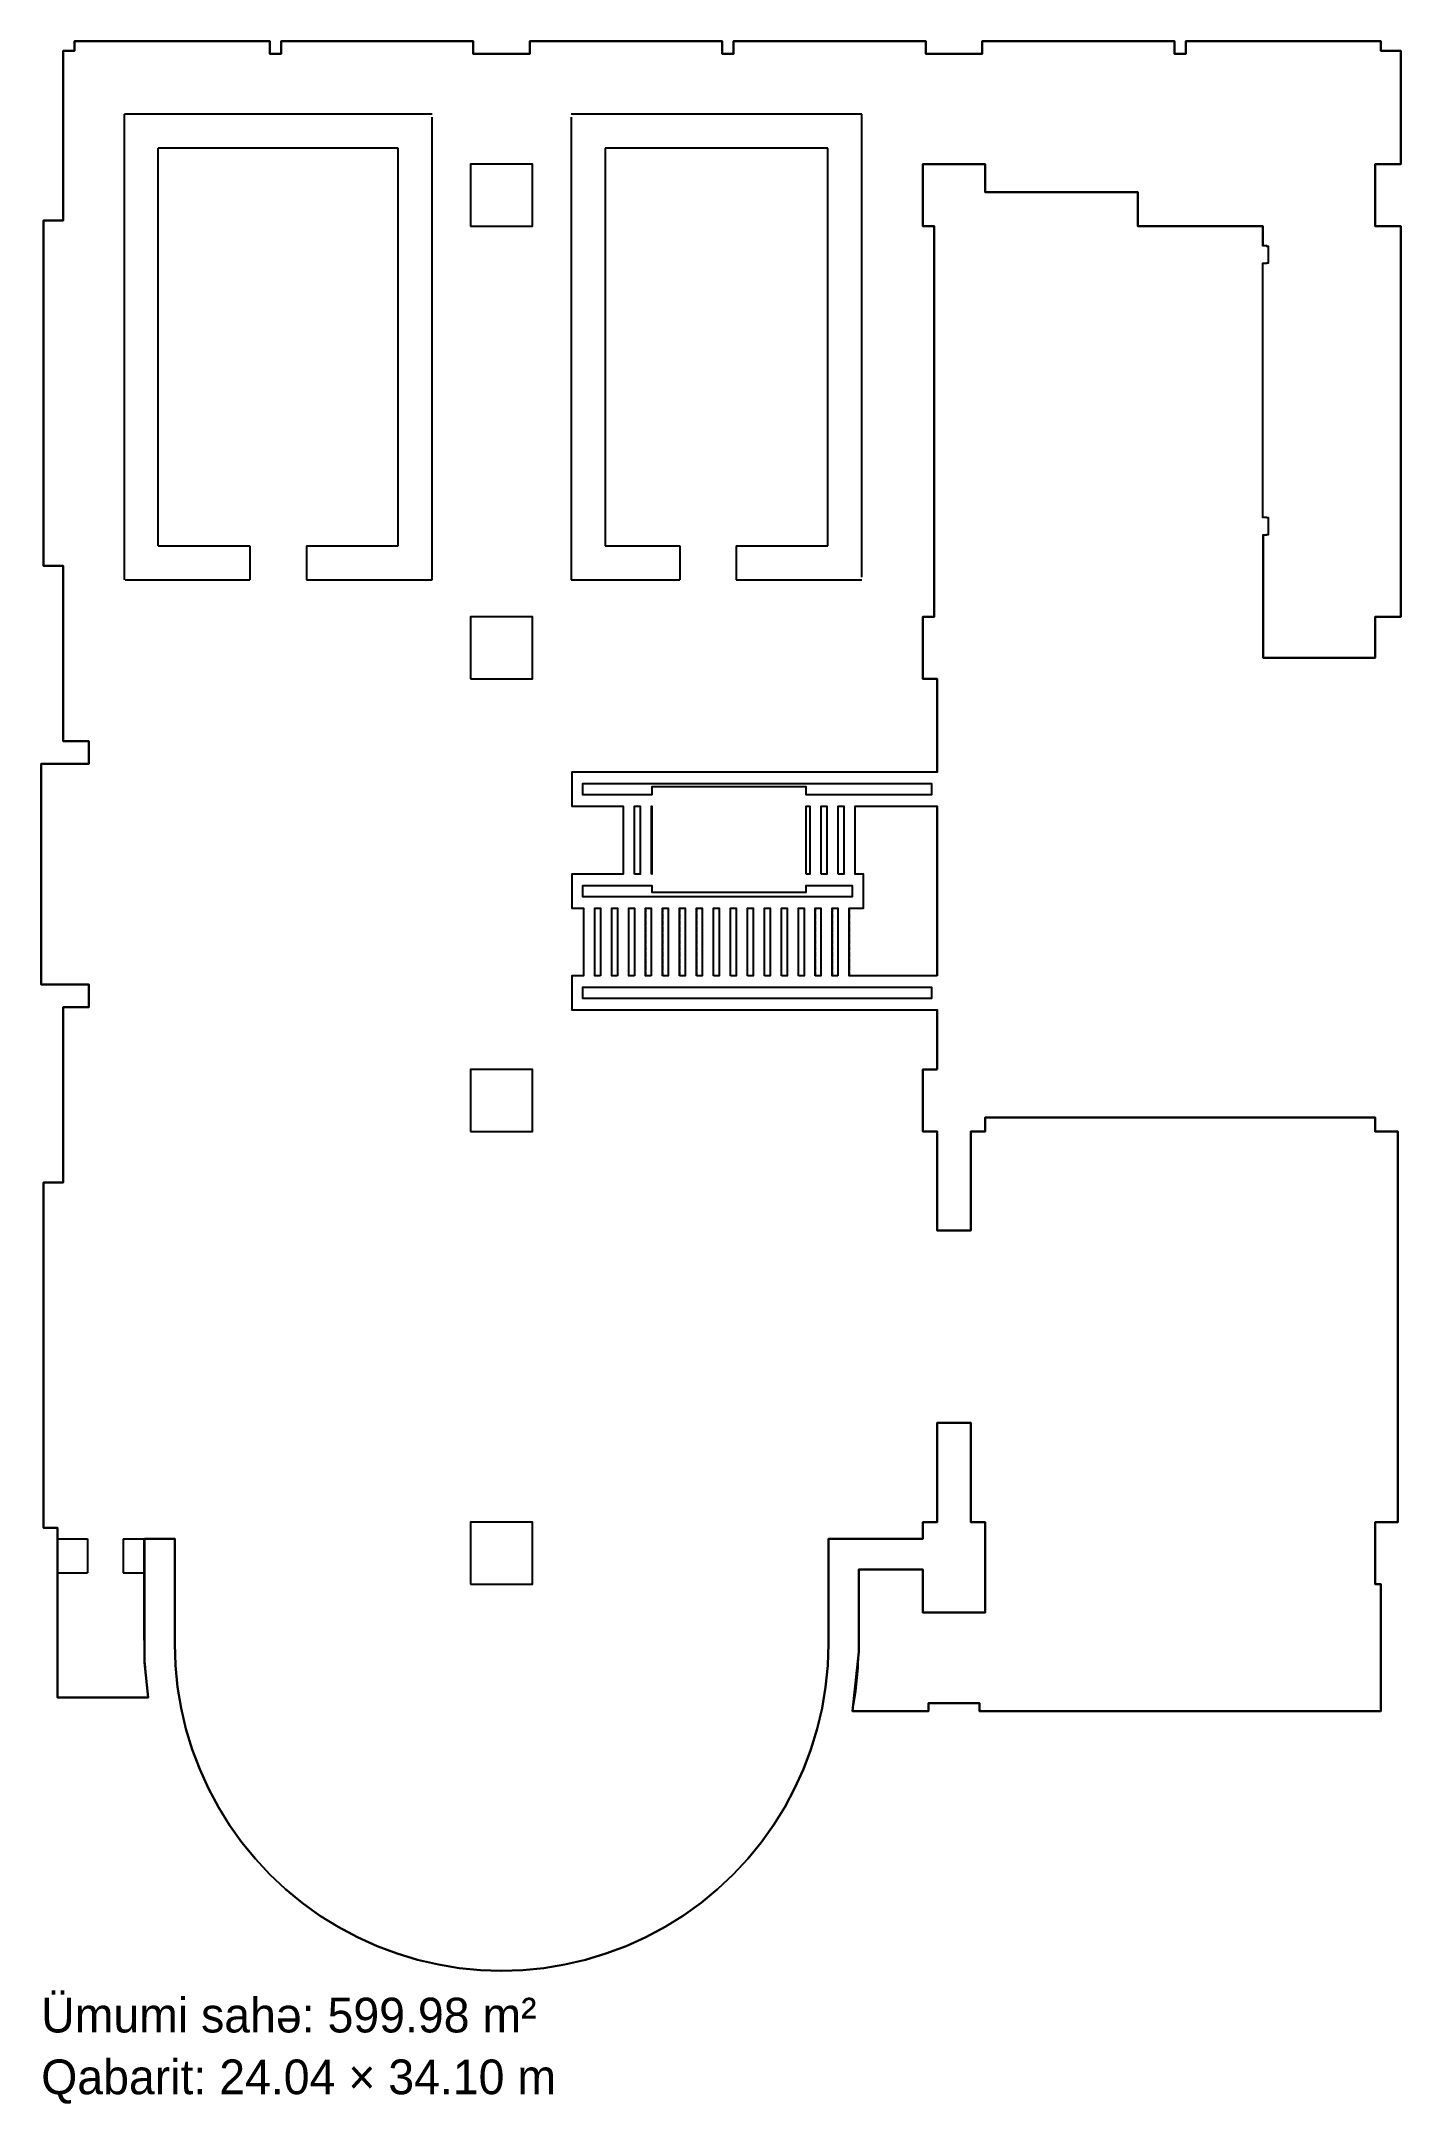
# Model space of a CAD drawing. Header units: millimetres. Extents: x 1343575 to 1367615, y 179898 to 216349.
import ezdxf

# ---------------------------------------------------------------- set-up
doc = ezdxf.new("R2010")
doc.units = ezdxf.units.MM
doc.linetypes.add('HIDDEN2', pattern=[4.7625, 3.175, -1.5875])
doc.layers.add('Beton', color=85, linetype='Continuous', lineweight=5)
for name, color, linetype in [('Bunker divarlar', 85, 'Continuous'), ('Divar-komek', 7, 'Continuous'), ('OFFICE_BOUNDARY', 3, 'Continuous'), ('sutun1', 7, 'Continuous')]:
    doc.layers.add(name, color=color, linetype=linetype)

msp = doc.modelspace()

# ---------------------------------------------------------------- linework, layer by layer
at = {"layer": 'Beton', "linetype": 'HIDDEN2'}
for p, q in [((1353865, 201629), (1353865, 202829)), ((1354165, 201629), (1354165, 202829)), ((1357165, 201629), (1357165, 202829)), ((1357465, 201629), (1357465, 202829)), ((1357765, 201629), (1357765, 202829)), ((1353365, 201029), (1353365, 199829)), ((1353665, 201029), (1353665, 199829)), ((1353965, 201029), (1353965, 199829)), ((1354265, 201029), (1354265, 199829)), ((1354565, 201029), (1354565, 199829)), ((1354865, 201029), (1354865, 199829)), ((1355165, 201029), (1355165, 199829)), ((1355465, 201029), (1355465, 199829)), ((1355765, 201029), (1355765, 199829)), ((1356065, 201029), (1356065, 199829)), ((1356365, 201029), (1356365, 199829)), ((1356665, 201029), (1356665, 199829)), ((1356965, 201029), (1356965, 199829)), ((1357265, 201029), (1357265, 199829)), ((1357565, 201029), (1357565, 199829)), ((1357865, 201029), (1357865, 199829))]:
    msp.add_line(p, q, dxfattribs=at)
at = {"layer": 'Bunker divarlar'}
for p, q in [((1345045, 206829), (1345045, 215059)), ((1346276, 215059), (1345045, 215059)), ((1350485, 215059), (1345345, 215059)), ((1350485, 206829), (1350485, 215009)), ((1358085, 215059), (1352945, 215059)), ((1352945, 215009), (1352945, 206829)), ((1358085, 206879), (1358085, 215059)), ((1345645, 207429), (1345645, 214459)), ((1349885, 214459), (1345645, 214459)), ((1349885, 207429), (1349885, 214459)), ((1357485, 214459), (1353545, 214459)), ((1353545, 214459), (1353545, 207429)), ((1357485, 207429), (1357485, 214459)), ((1345645, 207429), (1347265, 207429)), ((1348265, 207429), (1349885, 207429)), ((1353545, 207429), (1354865, 207429)), ((1355865, 207429), (1357485, 207429)), ((1345057, 206829), (1347265, 206829)), ((1348265, 206829), (1350485, 206829)), ((1352945, 206829), (1354865, 206829)), ((1355865, 206829), (1358085, 206829))]:
    msp.add_line(p, q, dxfattribs=at)
for points in [[(1347265, 207429), (1347265, 206829)], [(1348265, 207429), (1348265, 206829)], [(1354865, 207429), (1354865, 206829)], [(1355865, 207429), (1355865, 206829)]]:
    msp.add_lwpolyline(points, dxfattribs=at)
at = {"layer": 'Divar-komek'}
msp.add_line((1359365, 206929), (1359365, 206329), dxfattribs=at)
at = {"layer": 'OFFICE_BOUNDARY'}
for points in [[(1359415, 198179), (1359165, 198179), (1359165, 197079), (1359415, 197079), (1359415, 195329), (1360015, 195329), (1360015, 197079), (1360265, 197079), (1360265, 197329), (1367165, 197329), (1367165, 197079), (1367565, 197079), (1367565, 192459), (1367565, 190179), (1367165, 190179), (1367165, 189079), (1367265, 189079), (1367265, 186979), (1367265, 186839), (1360165, 186839), (1360165, 186979), (1359265, 186979), (1359265, 186839), (1357922, 186839), (1358034, 187885), (1358035, 189339), (1359165, 189339), (1359165, 188579), (1360265, 188579), (1360265, 190179), (1360015, 190179), (1360015, 191929), (1359415, 191929), (1359415, 190179), (1359165, 190179), (1359165, 189879), (1357495, 189879), (1357495, 188029), (1357482, 187644), (1357444, 187263), (1357382, 186889), (1357295, 186521), (1357185, 186161), (1357052, 185810), (1356897, 185469), (1356721, 185139), (1356523, 184821), (1356305, 184516), (1356068, 184226), (1355811, 183951), (1355536, 183692), (1355243, 183450), (1354932, 183227), (1354605, 183023), (1354265, 182842), (1353917, 182684), (1353561, 182551), (1353199, 182442), (1352832, 182358), (1352462, 182297), (1352089, 182261), (1351715, 182249), (1351341, 182261), (1350968, 182297), (1350598, 182358), (1350231, 182442), (1349869, 182551), (1349514, 182684), (1349165, 182842), (1348825, 183023), (1348498, 183227), (1348188, 183450), (1347894, 183692), (1347619, 183951), (1347362, 184226), (1347125, 184516), (1346907, 184821), (1346710, 185139), (1346533, 185469), (1346378, 185810), (1346245, 186161), (1346135, 186521), (1346049, 186889), (1345986, 187263), (1345948, 187644), (1345935, 188029), (1345935, 189879), (1345404, 189879), (1345404, 187696), (1345467, 187079), (1343865, 187079), (1343865, 189879), (1343865, 190079), (1343615, 190079), (1343615, 196179), (1343965, 196179), (1343965, 199279), (1344415, 199279), (1344415, 199679), (1343575, 199679), (1343575, 203579), (1344415, 203579), (1344415, 203979), (1343965, 203979), (1343965, 207079), (1343615, 207079), (1343615, 213179), (1343965, 213179), (1343965, 216179), (1344165, 216179), (1344165, 216349), (1347615, 216349), (1347615, 216129), (1347815, 216129), (1347815, 216349), (1351215, 216349), (1351215, 216129), (1352215, 216129), (1352215, 216349), (1355615, 216349), (1355615, 216129), (1355815, 216129), (1355815, 216349), (1359215, 216349), (1359215, 216129), (1360215, 216129), (1360215, 216349), (1363615, 216349), (1363615, 216129), (1363815, 216129), (1363815, 216349), (1367265, 216349), (1367265, 216179), (1367615, 216179), (1367615, 214179), (1367165, 214179), (1367165, 213079), (1367615, 213079), (1367615, 206179), (1367165, 206179), (1367165, 205449), (1365181, 205449), (1365180, 207624), (1365245, 207624), (1365245, 207634), (1365278, 207634), (1365278, 207634), (1365278, 207724), (1365278, 207924), (1365245, 207924), (1365245, 207934), (1365245, 207934), (1365179, 207934), (1365176, 212424), (1365245, 212424), (1365245, 212434), (1365278, 212434), (1365278, 212434), (1365278, 212524), (1365278, 212724), (1365245, 212724), (1365245, 212734), (1365245, 212734), (1365175, 212734), (1365175, 213079), (1362965, 213079), (1362965, 213679), (1360265, 213679), (1360265, 214179), (1359165, 214179), (1359165, 213079), (1359365, 213079), (1359365, 206179), (1359165, 206179), (1359165, 205079), (1359415, 205079), (1359415, 203429), (1359315, 203429), (1353155, 203429), (1352955, 203429), (1352955, 203229), (1352955, 203029), (1352955, 202829), (1353155, 202829), (1353868, 202829), (1353868, 201629), (1353155, 201629), (1352955, 201629), (1352955, 201429), (1352955, 201229), (1352955, 201029), (1353155, 201029), (1353163, 201029), (1353163, 199829), (1353155, 199829), (1352955, 199829), (1352955, 199629), (1352955, 199429), (1352955, 199229), (1353155, 199229), (1359315, 199229), (1359415, 199229), (1359415, 198179)], [(1357968, 203029), (1357768, 203029), (1357668, 203029), (1357468, 203029), (1357368, 203029), (1357168, 203029), (1357100, 203029), (1357100, 203170), (1356997, 203170), (1354473, 203170), (1354371, 203170), (1354371, 203029), (1354368, 203029), (1354168, 203029), (1354068, 203029), (1353868, 203029), (1353155, 203029), (1353155, 203229), (1359315, 203229), (1359315, 203029), (1357968, 203029)], [(1354068, 201629), (1354068, 202829), (1354168, 202829), (1354168, 201629), (1354068, 201629)], [(1354368, 201629), (1354368, 202829), (1354371, 202829), (1354371, 201629), (1354368, 201629)], [(1357100, 201629), (1357100, 202829), (1357168, 202829), (1357168, 201629), (1357100, 201629)], [(1357368, 201629), (1357368, 202829), (1357468, 202829), (1357468, 201629), (1357368, 201629)], [(1357668, 201629), (1357668, 202829), (1357768, 202829), (1357768, 201629), (1357668, 201629)], [(1359415, 199829), (1359315, 199829), (1357863, 199829), (1357863, 201029), (1357915, 201029), (1358115, 201029), (1358115, 201229), (1358115, 201429), (1358115, 201629), (1357968, 201629), (1357968, 202829), (1359315, 202829), (1359415, 202829), (1359415, 199829)], [(1355163, 201229), (1354963, 201229), (1354863, 201229), (1354663, 201229), (1354563, 201229), (1354363, 201229), (1354263, 201229), (1354063, 201229), (1353963, 201229), (1353763, 201229), (1353663, 201229), (1353463, 201229), (1353363, 201229), (1353163, 201229), (1353155, 201229), (1353155, 201429), (1353868, 201429), (1354068, 201429), (1354168, 201429), (1354368, 201429), (1354371, 201429), (1354371, 201311), (1354473, 201311), (1356997, 201311), (1357100, 201311), (1357100, 201429), (1357168, 201429), (1357368, 201429), (1357468, 201429), (1357668, 201429), (1357768, 201429), (1357915, 201429), (1357915, 201229), (1357863, 201229), (1357663, 201229), (1357563, 201229), (1357363, 201229), (1357263, 201229), (1357063, 201229), (1356963, 201229), (1356763, 201229), (1356663, 201229), (1356463, 201229), (1356363, 201229), (1356163, 201229), (1356063, 201229), (1355863, 201229), (1355763, 201229), (1355563, 201229), (1355463, 201229), (1355263, 201229), (1355163, 201229)], [(1353463, 199829), (1353363, 199829), (1353363, 201029), (1353463, 201029), (1353463, 199829)], [(1353763, 199829), (1353663, 199829), (1353663, 201029), (1353763, 201029), (1353763, 199829)], [(1354063, 199829), (1353963, 199829), (1353963, 201029), (1354063, 201029), (1354063, 199829)], [(1354363, 199829), (1354263, 199829), (1354263, 201029), (1354363, 201029), (1354363, 199829)], [(1354563, 199829), (1354563, 201029), (1354663, 201029), (1354663, 199829), (1354563, 199829)], [(1354863, 199829), (1354863, 201029), (1354963, 201029), (1354963, 199829), (1354863, 199829)], [(1355163, 199829), (1355163, 201029), (1355263, 201029), (1355263, 199829), (1355163, 199829)], [(1355463, 199829), (1355463, 201029), (1355563, 201029), (1355563, 199829), (1355463, 199829)], [(1355763, 199829), (1355763, 201029), (1355863, 201029), (1355863, 199829), (1355763, 199829)], [(1356063, 199829), (1356063, 201029), (1356163, 201029), (1356163, 199829), (1356063, 199829)], [(1356363, 199829), (1356363, 201029), (1356463, 201029), (1356463, 199829), (1356363, 199829)], [(1356663, 199829), (1356663, 201029), (1356763, 201029), (1356763, 199829), (1356663, 199829)], [(1356963, 199829), (1356963, 201029), (1357063, 201029), (1357063, 199829), (1356963, 199829)], [(1357263, 199829), (1357263, 201029), (1357363, 201029), (1357363, 199829), (1357263, 199829)], [(1357663, 199829), (1357563, 199829), (1357563, 201029), (1357663, 201029), (1357663, 199829)], [(1357363, 199629), (1357563, 199629), (1357663, 199629), (1357863, 199629), (1359315, 199629), (1359315, 199429), (1353155, 199429), (1353155, 199629), (1353163, 199629), (1353363, 199629), (1353463, 199629), (1353663, 199629), (1353763, 199629), (1353963, 199629), (1354063, 199629), (1354263, 199629), (1354363, 199629), (1354563, 199629), (1354663, 199629), (1354863, 199629), (1354963, 199629), (1355163, 199629), (1355263, 199629), (1355463, 199629), (1355563, 199629), (1355763, 199629), (1355863, 199629), (1356063, 199629), (1356163, 199629), (1356363, 199629), (1356463, 199629), (1356663, 199629), (1356763, 199629), (1356963, 199629), (1357063, 199629), (1357263, 199629), (1357363, 199629)]]:
    msp.add_lwpolyline(points, close=True, dxfattribs=at)
at = {"layer": 'sutun1'}
for p, q in [((1343965, 216179), (1343965, 213179)), ((1344165, 216179), (1343965, 216179)), ((1344165, 216349), (1347615, 216349)), ((1344165, 216349), (1344165, 216179)), ((1347615, 216349), (1347615, 216129)), ((1347815, 216129), (1347815, 216349)), ((1351215, 216349), (1347815, 216349)), ((1351215, 216129), (1351215, 216349)), ((1352215, 216349), (1352215, 216129)), ((1352215, 216349), (1355615, 216349)), ((1355615, 216349), (1355615, 216129)), ((1355815, 216129), (1355815, 216349)), ((1359215, 216349), (1355815, 216349)), ((1359215, 216129), (1359215, 216349)), ((1360215, 216349), (1360215, 216129)), ((1360215, 216349), (1363615, 216349)), ((1363615, 216349), (1363615, 216129)), ((1363815, 216129), (1363815, 216349)), ((1367265, 216349), (1363815, 216349)), ((1367265, 216179), (1367615, 216179)), ((1367615, 214179), (1367615, 216179)), ((1347615, 216129), (1347815, 216129)), ((1352215, 216129), (1351215, 216129)), ((1355615, 216129), (1355815, 216129)), ((1360215, 216129), (1359215, 216129)), ((1363615, 216129), (1363815, 216129)), ((1360265, 214179), (1359165, 214179)), ((1359165, 214179), (1359165, 213079)), ((1367615, 214179), (1367165, 214179)), ((1367165, 214179), (1367165, 213079)), ((1360515, 213679), (1360265, 213679)), ((1362115, 213679), (1362965, 213679)), ((1362965, 213079), (1362965, 213679)), ((1343965, 213179), (1343615, 213179)), ((1359165, 213079), (1359365, 213079)), ((1359365, 213079), (1359365, 206929)), ((1365175, 213079), (1362965, 213079)), ((1367165, 213079), (1367615, 213079)), ((1367615, 206179), (1367615, 213079)), ((1343965, 207079), (1343615, 207079)), ((1359365, 206329), (1359365, 206179)), ((1359365, 206179), (1359165, 206179)), ((1359165, 206179), (1359165, 205079)), ((1367615, 206179), (1367165, 206179)), ((1367165, 206179), (1367165, 205449)), ((1359165, 205079), (1359415, 205079)), ((1359415, 203429), (1359415, 205079)), ((1344415, 203979), (1343965, 203979)), ((1344415, 203579), (1344415, 203979)), ((1343575, 203579), (1344415, 203579)), ((1359415, 199829), (1359415, 202829)), ((1343575, 199679), (1344415, 199679)), ((1344415, 199679), (1344415, 199279)), ((1343965, 199279), (1343965, 196179)), ((1359415, 198179), (1359415, 199229)), ((1359415, 198179), (1359165, 198179)), ((1359165, 198179), (1359165, 197079)), ((1360265, 197079), (1360265, 197329)), ((1367165, 197329), (1360265, 197329)), ((1367165, 197329), (1367165, 197079)), ((1359165, 197079), (1359415, 197079)), ((1359415, 195329), (1359415, 197079)), ((1360015, 197079), (1360265, 197079)), ((1360015, 195329), (1360015, 197079)), ((1367165, 197079), (1367565, 197079)), ((1367565, 195859), (1367565, 197079)), ((1343965, 196179), (1343615, 196179)), ((1359415, 195329), (1360015, 195329)), ((1367565, 190179), (1367565, 192459)), ((1359415, 190179), (1359415, 191929)), ((1360015, 191929), (1359415, 191929)), ((1360015, 190179), (1360015, 191929)), ((1343865, 190079), (1343615, 190079)), ((1343865, 189879), (1343865, 190079)), ((1359415, 190179), (1359165, 190179)), ((1359165, 190179), (1359165, 189879)), ((1360265, 190179), (1360015, 190179)), ((1360265, 189079), (1360265, 190179)), ((1367565, 190179), (1367165, 190179)), ((1367165, 190179), (1367165, 189079)), ((1343865, 187079), (1343865, 189879)), ((1343865, 189879), (1344395, 189879)), ((1345025, 189879), (1345395, 189879)), ((1345395, 188089), (1345395, 189879)), ((1345935, 189879), (1345935, 188029)), ((1359165, 189879), (1357495, 189879)), ((1357495, 189879), (1357495, 188029)), ((1343865, 189279), (1344395, 189279)), ((1345025, 189279), (1345395, 189279)), ((1359165, 189339), (1358035, 189339)), ((1358035, 189339), (1358035, 188029)), ((1359165, 189339), (1359165, 189079)), ((1367165, 189079), (1367265, 189079)), ((1367265, 188579), (1367265, 188829)), ((1360165, 188579), (1359265, 188579)), ((1359265, 186839), (1357922, 186839)), ((1359265, 186979), (1360165, 186979)), ((1359265, 186839), (1359265, 186979)), ((1360165, 186979), (1360165, 186839)), ((1360165, 186839), (1367265, 186839)), ((1367265, 186839), (1367265, 186979))]:
    msp.add_line(p, q, dxfattribs=at)
at = {"layer": 'sutun1', "color": 22}
for p, q in [((1344165, 216179), (1343965, 216179)), ((1343965, 216179), (1343965, 213179)), ((1347615, 216349), (1344165, 216349)), ((1344165, 216349), (1344165, 216179)), ((1347615, 216129), (1347615, 216349)), ((1351215, 216349), (1347815, 216349)), ((1347815, 216349), (1347815, 216129)), ((1351215, 216129), (1351215, 216349)), ((1355615, 216349), (1352215, 216349)), ((1352215, 216349), (1352215, 216129)), ((1355615, 216129), (1355615, 216349)), ((1359215, 216349), (1355815, 216349)), ((1355815, 216349), (1355815, 216129)), ((1359215, 216129), (1359215, 216349)), ((1363615, 216349), (1360215, 216349)), ((1360215, 216349), (1360215, 216129)), ((1363615, 216129), (1363615, 216349)), ((1367265, 216349), (1363815, 216349)), ((1363815, 216349), (1363815, 216129)), ((1367265, 216179), (1367265, 216349)), ((1367615, 216179), (1367265, 216179)), ((1367615, 214179), (1367615, 216179)), ((1347815, 216129), (1347615, 216129)), ((1352215, 216129), (1351215, 216129)), ((1355815, 216129), (1355615, 216129)), ((1360215, 216129), (1359215, 216129)), ((1363815, 216129), (1363615, 216129)), ((1359165, 213079), (1359165, 214179)), ((1359165, 214179), (1360265, 214179)), ((1360265, 214179), (1360265, 213679)), ((1367165, 213079), (1367165, 214179)), ((1367165, 214179), (1367615, 214179)), ((1360265, 213679), (1362965, 213679)), ((1362965, 213679), (1362965, 213079)), ((1343965, 213179), (1343615, 213179)), ((1343615, 213179), (1343615, 207079)), ((1359365, 213079), (1359165, 213079)), ((1359365, 206179), (1359365, 213079)), ((1362965, 213079), (1365175, 213079)), ((1365175, 213079), (1365175, 212734)), ((1367615, 213079), (1367165, 213079)), ((1367615, 206179), (1367615, 213079)), ((1365180, 207624), (1365181, 205449)), ((1343615, 207079), (1343965, 207079)), ((1343965, 207079), (1343965, 203979)), ((1359165, 205079), (1359165, 206179)), ((1359165, 206179), (1359365, 206179)), ((1367165, 205449), (1367165, 206179)), ((1367165, 206179), (1367615, 206179)), ((1365181, 205449), (1367165, 205449)), ((1359415, 205079), (1359165, 205079)), ((1359415, 203429), (1359415, 205079)), ((1343965, 203979), (1344415, 203979)), ((1344415, 203979), (1344415, 203579)), ((1344415, 203579), (1343575, 203579)), ((1343575, 203579), (1343575, 199679)), ((1359415, 199829), (1359415, 202829)), ((1343575, 199679), (1344415, 199679)), ((1344415, 199679), (1344415, 199279)), ((1344415, 199279), (1343965, 199279)), ((1343965, 199279), (1343965, 196179)), ((1359415, 198179), (1359415, 199229)), ((1359165, 197079), (1359165, 198179)), ((1359165, 198179), (1359415, 198179)), ((1367165, 197329), (1360265, 197329)), ((1360265, 197329), (1360265, 197079)), ((1367165, 197079), (1367165, 197329)), ((1359415, 197079), (1359165, 197079)), ((1359415, 195329), (1359415, 197079)), ((1360265, 197079), (1360015, 197079)), ((1360015, 197079), (1360015, 195329)), ((1367565, 197079), (1367165, 197079)), ((1367565, 192459), (1367565, 197079)), ((1343965, 196179), (1343615, 196179)), ((1343615, 196179), (1343615, 190079)), ((1360015, 195329), (1359415, 195329)), ((1367565, 190179), (1367565, 192459)), ((1359415, 190179), (1359415, 191929)), ((1359415, 191929), (1360015, 191929)), ((1360015, 191929), (1360015, 190179)), ((1343615, 190079), (1343865, 190079)), ((1343865, 190079), (1343865, 189879)), ((1359165, 189879), (1359165, 190179)), ((1359165, 190179), (1359415, 190179)), ((1360015, 190179), (1360265, 190179)), ((1360265, 190179), (1360265, 188579)), ((1367165, 189079), (1367165, 190179)), ((1367165, 190179), (1367565, 190179)), ((1343865, 189879), (1343865, 187079)), ((1345404, 187696), (1345404, 189879)), ((1345404, 189879), (1345935, 189879)), ((1345935, 189879), (1345935, 188029)), ((1357495, 188029), (1357495, 189879)), ((1357495, 189879), (1359165, 189879)), ((1358035, 189339), (1358034, 187885)), ((1359165, 189339), (1358035, 189339)), ((1359165, 188579), (1359165, 189339)), ((1367265, 189079), (1367165, 189079)), ((1367265, 186979), (1367265, 189079)), ((1360265, 188579), (1359165, 188579)), ((1358034, 187885), (1357922, 186839)), ((1345467, 187079), (1345404, 187696)), ((1343865, 187079), (1345467, 187079)), ((1357922, 186839), (1359265, 186839)), ((1359265, 186839), (1359265, 186979)), ((1359265, 186979), (1360165, 186979)), ((1360165, 186979), (1360165, 186839)), ((1360165, 186839), (1367265, 186839)), ((1367265, 186839), (1367265, 186979))]:
    msp.add_line(p, q, dxfattribs=at)
at = {"layer": 'sutun1'}
for points in [[(1351165, 213079), (1352265, 213079), (1352265, 214179), (1351165, 214179)], [(1351165, 205079), (1352265, 205079), (1352265, 206179), (1351165, 206179)], [(1351165, 197079), (1352265, 197079), (1352265, 198179), (1351165, 198179)], [(1351165, 189079), (1352265, 189079), (1352265, 190179), (1351165, 190179)]]:
    msp.add_lwpolyline(points, close=True, dxfattribs=at)
for points in [[(1344395, 189879), (1344395, 189279)], [(1345025, 189879), (1345025, 189279)], [(1345395, 189879), (1345935, 189879)], [(1345395, 188089), (1345404, 187734)], [(1345935, 188029), (1345938, 187935)], [(1345935, 188029), (1345948, 187644)], [(1351715, 182249), (1352089, 182261), (1352462, 182297), (1352832, 182358), (1353199, 182442), (1353561, 182551), (1353917, 182684), (1354265, 182842), (1354605, 183023), (1354932, 183227), (1355243, 183450), (1355536, 183692), (1355811, 183951), (1356068, 184226), (1356305, 184516), (1356523, 184821), (1356721, 185139), (1356897, 185469), (1357052, 185810), (1357185, 186161), (1357295, 186521), (1357382, 186889), (1357444, 187263), (1357482, 187644), (1357495, 188029)], [(1357482, 187644), (1357495, 188029)], [(1357925, 186865), (1357979, 187189), (1358021, 187606), (1358029, 187842)], [(1358034, 187983), (1358035, 188029)], [(1345405, 187685), (1345406, 187666), (1345443, 187249), (1345461, 187137)], [(1345948, 187644), (1345986, 187263), (1346049, 186889), (1346135, 186521), (1346245, 186161)], [(1357444, 187263), (1357482, 187644)], [(1357382, 186889), (1357444, 187263)], [(1357295, 186521), (1357382, 186889)], [(1357185, 186161), (1357295, 186521)], [(1346245, 186161), (1346378, 185810), (1346533, 185469)], [(1357052, 185810), (1357185, 186161)], [(1356897, 185469), (1357052, 185810)], [(1346533, 185469), (1346710, 185139), (1346907, 184821)], [(1356721, 185139), (1356897, 185469)], [(1346907, 184821), (1347125, 184516)], [(1356305, 184516), (1356523, 184821)], [(1356523, 184821), (1356721, 185139)], [(1347125, 184516), (1347362, 184226), (1347619, 183951), (1347894, 183692)], [(1356068, 184226), (1356305, 184516)], [(1355811, 183951), (1356068, 184226)], [(1355536, 183692), (1355811, 183951)], [(1347894, 183692), (1348188, 183450)], [(1348188, 183450), (1348498, 183227)], [(1354932, 183227), (1355243, 183450)], [(1355243, 183450), (1355536, 183692)], [(1348498, 183227), (1348825, 183023)], [(1348825, 183023), (1349165, 182842)], [(1354265, 182842), (1354605, 183023)], [(1354605, 183023), (1354932, 183227)], [(1349165, 182842), (1349514, 182684)], [(1349514, 182684), (1349869, 182551)], [(1353561, 182551), (1353917, 182684)], [(1353917, 182684), (1354265, 182842)], [(1349869, 182551), (1350231, 182442)], [(1350231, 182442), (1350598, 182358)], [(1350598, 182358), (1350968, 182297)], [(1350968, 182297), (1351341, 182261)], [(1351341, 182261), (1351704, 182249)], [(1351341, 182261), (1351715, 182249)], [(1351715, 182249), (1352089, 182261)], [(1352089, 182261), (1352462, 182297)], [(1352462, 182297), (1352832, 182358)], [(1352832, 182358), (1353199, 182442)], [(1353199, 182442), (1353561, 182551)]]:
    msp.add_lwpolyline(points, dxfattribs=at)

# ---------------------------------------------------------------- texts
for s, p in [('Ümumi sahə: 599.98 m²', (1343575, 181158)), ('Qabarit: 24.04 × 34.10 m', (1343575, 180066))]:
    msp.add_text(s, height=613.8).set_placement(p)

doc.saveas('drawing.dxf')
